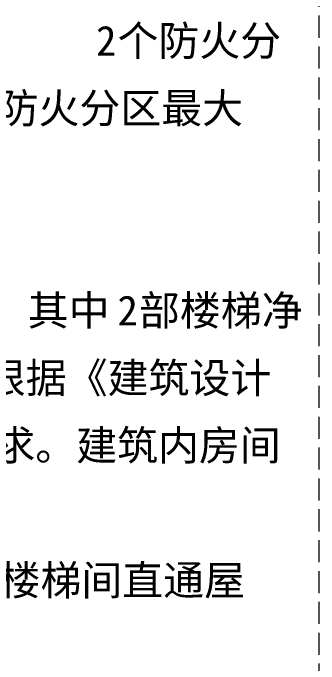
# Model space of a CAD drawing. Extents: x 1109697 to 1467097, y -139975 to 53891.
# Drawn here: x 1268430 to 1271897, y -58695 to -51311 of the extents above; entities that cross this region are included whole.
import ezdxf

# ---------------------------------------------------------------- set-up
doc = ezdxf.new("R2010")
doc.units = 0
doc.header["$LTSCALE"] = 1000
doc.header["$MEASUREMENT"] = 0
doc.linetypes.add('DASH', pattern=[0.35, 0.25, -0.1])
doc.layers.add('PUB_TEXT', color=7, linetype='Continuous')
doc.layers.add('不打印线', color=254, linetype='DASH', lineweight=0, plot=False)
doc.styles.add('ST', font='')
doc.styles.get('ST').set_extended_font_data('NSimSun')

msp = doc.modelspace()

# ---------------------------------------------------------------- linework, layer by layer
at = {"layer": '不打印线'}
msp.add_lwpolyline([(1247697, -19140.9), (1271897, -19140.9), (1271897, -71971.5), (1247697, -71971.5)], close=True, dxfattribs=at)

# ---------------------------------------------------------------- texts
at = {"layer": 'PUB_TEXT', "style": 'ST'}
for s, height, p in [('2', 339.9, (1269370.8, -51795.4)), ('个防火分', 339.87, (1269613.9, -51795.4)), ('㎡，满足《汽车库、修车库、停车库设计防火规范》中对汽车库防火分区最大', 339.873, (1255274.6, -52560.4)), ('部，其中', 339.87, (1267669.6, -54855.4)), ('部楼梯净', 339.87, (1269856.9, -54855.4)), ('2', 339.9, (1269613.9, -54855.4)), ('人，根据《建筑设计', 339.87, (1267183.5, -55620.4)), ('人，本设计满足要求。建筑内房间', 339.873, (1264510.1, -56385.4)), ('部疏散楼梯间，均为防烟楼梯间且通往地下。其中，东西两侧楼梯间直通屋', 339.873, (1255760.7, -57915.4))]:
    msp.add_text(s, height=height, dxfattribs=at).set_placement(p)

doc.saveas('drawing.dxf')
